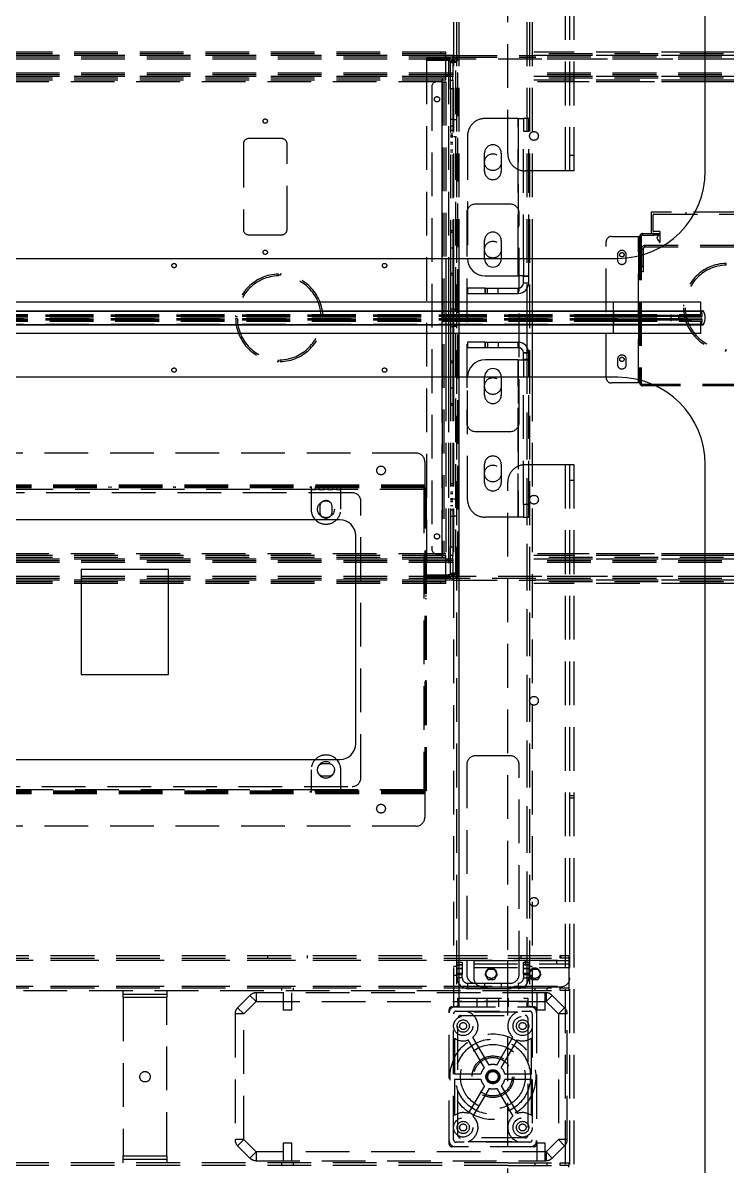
# Model space of a CAD drawing. Header units: millimetres. Extents: x -429 to 16771, y -1239 to 5751.
# Drawn here: x 3235 to 3637, y 364 to 1018 of the extents above; entities that cross this region are included whole.
import ezdxf

# ---------------------------------------------------------------- set-up
doc = ezdxf.new("R2010")
doc.units = ezdxf.units.MM
doc.header["$LTSCALE"] = 100
doc.linetypes.add('HIDDEN', pattern=[0.375, 0.25, -0.125])

msp = doc.modelspace()

# ---------------------------------------------------------------- linework, layer by layer
at = {"color": 7, "linetype": 'HIDDEN', "lineweight": -3}
for p, q in [((3545, 933.4), (3545, 1633.4)), ((3545, 933.4), (3545, 1633.4)), ((3547.5, 933.4), (3547.5, 1633.4)), ((3550, 933.4), (3550, 1633.4)), ((3512, 943.4), (3512, 1623.4)), ((3481, 1243.4), (3481, 883.4)), ((3481, 1243.4), (3481, 883.4)), ((3482.6, 1243.4), (3482.6, 455.4)), ((3482.6, 1243.4), (3482.6, 455.4)), ((3484, 1243.4), (3484, 455.4)), ((3484, 1243.4), (3484, 455.4)), ((3484, 1243.4), (3484, 455.4)), ((3484, 1243.4), (3484, 883.4)), ((3523, 1243.4), (3523, 455.4)), ((3523, 1243.4), (3523, 455.4)), ((3523, 1243.4), (3523, 455.4)), ((3523, 1243.4), (3523, 866.09)), ((3524.4, 1243.4), (3524.4, 455.4)), ((3526, 1243.4), (3526, 883.4)), ((3476.5, 1001.4), (1973.5, 1001.4)), ((3476.5, 1000.4), (1973.5, 1000.4)), ((3473.5, 1001.4), (3473.5, 1000.4)), ((3476.5, 999.4), (3476.5, 1001.4)), ((3625, 1001.4), (3527, 1001.4)), ((3748, 1000.4), (3527, 1000.4)), ((3480.5, 999.4), (1969.5, 999.4)), ((3480.5, 998.4), (1969.5, 998.4)), ((3480.5, 997.4), (1969.5, 997.4)), ((3480.5, 997.4), (1969.5, 997.4)), ((3480.5, 997.4), (1969.5, 997.4)), ((3480.5, 997.4), (1969.5, 997.4)), ((3476.5, 999.4), (1973.5, 999.4)), ((3476.5, 999.4), (1973.5, 999.4)), ((3465.5, 996.7), (3465.5, 997.9)), ((3465.5, 997.9), (3470.5, 997.9)), ((3470.5, 996.7), (3465.5, 996.7)), ((3478.1, 996.53), (3465.5, 996.53)), ((3465.5, 996.53), (3465.5, 702.28)), ((3470.5, 997.9), (3470.5, 996.7)), ((3470.5, 997.9), (3478.1, 997.9)), ((3470.5, 996.7), (3478.1, 996.7)), ((3476.5, 987.4), (3476.5, 999.4)), ((3478.1, 996.7), (3478.1, 997.9)), ((3478.1, 997.9), (3478.1, 996.7)), ((3478.1, 996.53), (3478.1, 702.28)), ((3478.1, 996.53), (3478.1, 883.4)), ((3480.5, 995.5), (3479.3, 995.5)), ((3479.3, 985.4), (3479.3, 995.5)), ((3479.3, 995.5), (3480.5, 995.5)), ((3480.5, 999.4), (3480.5, 997.4)), ((3480.5, 997.4), (3480.5, 989.4)), ((3481, 999.4), (3528, 999.4)), ((3481, 998.4), (3528, 998.4)), ((3794, 997.4), (3481, 997.4)), ((3794, 997.4), (3481, 997.4)), ((3482.2, 995.5), (3481, 995.5)), ((3482.2, 995.5), (3481, 995.5)), ((3482.2, 703.3), (3482.2, 995.5)), ((3483.4, 702.28), (3483.4, 996.53)), ((3483.4, 702.28), (3483.4, 996.53)), ((3748, 999.4), (3527, 999.4)), ((3625, 999.4), (3527, 999.4)), ((3747, 999.4), (3528, 999.4)), ((3747, 998.4), (3528, 998.4)), ((3747, 997.4), (3528, 997.4)), ((3747, 997.4), (3528, 997.4)), ((3480.5, 989.4), (1969.5, 989.4)), ((3480.5, 989.4), (1969.5, 989.4)), ((3480.5, 988.4), (1969.5, 988.4)), ((3480.5, 987.4), (1969.5, 987.4)), ((3476.5, 987.4), (1973.5, 987.4)), ((3476.5, 987.4), (1973.5, 987.4)), ((3476.5, 985.4), (3476.5, 987.4)), ((3477.5, 988.4), (3477.5, 987.4)), ((3480.5, 989.4), (3480.5, 987.4)), ((3480.5, 985.4), (3480.5, 987.4)), ((3748, 987.4), (3527, 987.4)), ((3625, 987.4), (3527, 987.4)), ((3747, 989.4), (3528, 989.4)), ((3747, 989.4), (3528, 989.4)), ((3747, 988.4), (3528, 988.4)), ((3747, 987.4), (3528, 987.4)), ((3476.5, 986.4), (1973.5, 986.4)), ((3476.5, 985.4), (1973.5, 985.4)), ((3474.5, 984.4), (1975.5, 984.4)), ((3474.5, 984.4), (1975.5, 984.4)), ((3468.5, 981.4), (3468.5, 717.4)), ((3474.5, 984.4), (3471.5, 984.4)), ((3474.5, 986.4), (3474.5, 985.4)), ((3474.5, 984.4), (3474.5, 985.4)), ((3474.5, 984.4), (3476.5, 984.4)), ((3474.5, 714.4), (3474.5, 984.4)), ((3474.5, 984.4), (3474.5, 714.4)), ((3474.5, 984.4), (3474.5, 714.4)), ((3474.5, 883.4), (3474.5, 984.4)), ((3475.5, 984.4), (3475.5, 714.4)), ((3476.5, 984.4), (3476.5, 883.4)), ((3479.3, 985.4), (3480.5, 985.4)), ((3479.3, 980.4), (3479.3, 985.4)), ((3480.5, 985.4), (3480.5, 980.4)), ((3748, 986.4), (3527, 986.4)), ((3625, 985.4), (3527, 985.4)), ((3746, 984.4), (3529, 984.4)), ((3625, 984.4), (3529, 984.4)), ((3480.5, 980.4), (3479.3, 980.4)), ((3479.3, 980.4), (3479.3, 883.4)), ((3480.5, 980.4), (3480.5, 883.4)), ((3480.5, 962.9), (3479.3, 962.9)), ((3482.6, 962.7), (3481, 962.7)), ((3518, 963.4), (3499, 963.4)), ((3518, 963.4), (3521, 963.4)), ((3518, 963.4), (3518, 873.4)), ((3518, 883.4), (3518, 963.4)), ((3524, 963.4), (3521, 963.4)), ((3521, 963.4), (3521, 956.11)), ((3524, 956.11), (3524, 963.4)), ((3479.3, 959.15), (3480.5, 959.15)), ((3479.3, 959.15), (3480.5, 959.15)), ((3479.3, 956.65), (3480.5, 956.65)), ((3479.3, 956.65), (3480.5, 956.65)), ((3521, 956.11), (3524, 956.11)), ((3521, 883.4), (3521, 956.11)), ((3524, 883.4), (3524, 956.11)), ((3360.75, 948.9), (3360.75, 899.9)), ((3382.75, 951.9), (3363.75, 951.9)), ((3385.75, 899.9), (3385.75, 948.9)), ((3480.5, 954.4), (3479.3, 954.4)), ((3480.5, 953.4), (3479.3, 953.4)), ((3479.3, 952.9), (3480.5, 952.9)), ((3479.3, 949.9), (3480.5, 949.9)), ((3479.3, 948.9), (3480.5, 948.9)), ((3481, 953.1), (3482.6, 953.1)), ((3489, 953.4), (3489, 883.4)), ((3479.3, 945.4), (3480.5, 945.4)), ((3479.3, 944.41), (3480.5, 944.41)), ((3498.75, 933.15), (3498.75, 943.65)), ((3508.25, 943.65), (3508.25, 933.15)), ((3550, 942.25), (3547.5, 942.25)), ((3545, 933.4), (3522, 933.4)), ((3550, 933.4), (3545, 933.4)), ((3488.5, 909.4), (3488.5, 789.4)), ((3513.5, 914.4), (3493.5, 914.4)), ((3518.5, 789.4), (3518.5, 909.4)), ((3594, 909.55), (3594, 898.55)), ((3680.7, 909.85), (3594.3, 909.85)), ((3614, 908.65), (3614, 909.85)), ((3595.2, 899.05), (3595.2, 908.35)), ((3595.5, 908.65), (3679.5, 908.65)), ((3363.75, 896.9), (3382.75, 896.9)), ((3479.3, 899.4), (3480.5, 899.4)), ((3479.3, 898.4), (3480.5, 898.4)), ((3571.3, 895.95), (3586.7, 895.95)), ((3586.7, 895.95), (3586.7, 812.15)), ((3586.7, 895.95), (3588.3, 895.95)), ((3586.7, 812.15), (3586.7, 895.95)), ((3587.5, 895.95), (3587.5, 812.15)), ((3588.3, 895.95), (3588.3, 812.15)), ((3589.1, 897.55), (3589.1, 896.75)), ((3589.1, 897.55), (3595.5, 897.55)), ((3589.1, 896.75), (3595.5, 896.75)), ((3595, 897.55), (3597.6, 897.55)), ((3598.8, 898.75), (3595.5, 898.75)), ((3595.5, 896.75), (3595.5, 897.55)), ((3595.5, 897.55), (3595.5, 896.75)), ((3598.5, 896.75), (3595.5, 896.75)), ((3597.6, 897.55), (3598.5, 897.55)), ((3597.9, 897.25), (3597.9, 895.91)), ((3598.5, 897.55), (3598.5, 896.75)), ((3599.1, 892.75), (3599.1, 898.45)), ((3479.3, 889.4), (3480.5, 889.4)), ((3479.3, 889.4), (3480.5, 889.4)), ((3479.3, 889.4), (3480.5, 889.4)), ((3479.3, 889.4), (3480.5, 889.4)), ((3498.75, 883.4), (3498.75, 893.65)), ((3508.25, 893.65), (3508.25, 883.4)), ((3568.3, 815.15), (3568.3, 892.95)), ((3590.5, 890.75), (3590.5, 889.75)), ((3684.5, 890.75), (3590.5, 890.75)), ((3590.5, 889.75), (3590.5, 890.75)), ((3590.5, 890.75), (3590.5, 889.75)), ((3590.5, 889.75), (3590.5, 890.75)), ((3684.5, 889.75), (3590.5, 889.75)), ((3597.49, 894.72), (3597.9, 894.08)), ((3597.9, 894.08), (3598.73, 892.65)), ((3574.8, 885.45), (3574.8, 882.45)), ((3579.8, 882.45), (3579.8, 885.45)), ((3589.5, 888.75), (3588.5, 888.75)), ((3588.5, 888.75), (3588.5, 878.75)), ((3588.5, 888.75), (3589.5, 888.75)), ((3589.5, 888.75), (3588.5, 888.75)), ((3588.5, 888.75), (3589.5, 888.75)), ((3589.5, 888.75), (3589.5, 878.75)), ((3588.5, 878.75), (3589.5, 878.75)), ((3588.5, 875.75), (3588.5, 878.75)), ((3589.5, 878.75), (3588.5, 878.75)), ((3588.5, 878.75), (3589.5, 878.75)), ((3589.5, 878.75), (3588.5, 878.75)), ((3589.5, 878.75), (3589.5, 875.75)), ((3637, 879.55), (3637, 880.55)), ((3380.8, 873.4), (3380.8, 874.4)), ((3381.8, 873.4), (3381.8, 874.4)), ((3479.3, 874.9), (3480.5, 874.9)), ((3479.3, 873.9), (3480.5, 873.9)), ((3521, 873.4), (3524, 873.4)), ((3589.5, 875.75), (3588.5, 875.75)), ((3499, 866.4), (3499, 863.4)), ((3500.5, 863.4), (3500.5, 866.4)), ((3506.5, 863.4), (3506.5, 866.4)), ((3518, 863.4), (3518, 866.4)), ((3521, 869.4), (3524, 869.4)), ((3474.5, 840.4), (3474.5, 858.4)), ((3476.5, 858.4), (3476.5, 840.4)), ((3478.1, 858.4), (3478.1, 840.4)), ((3479.3, 858.4), (3479.3, 840.4)), ((3480.5, 858.4), (3480.5, 840.4)), ((3481, 858.4), (3481, 840.4)), ((3484, 858.4), (3484, 840.4)), ((3523, 858.4), (3523, 840.4)), ((3526, 858.4), (3526, 840.4)), ((3572.5, 851.4), (3572.5, 858.4)), ((3572.5, 853.19), (1877.5, 853.19)), ((3572.5, 853.17), (1877.5, 853.17)), ((3572.5, 850.65), (1877.5, 850.65)), ((3572.5, 850.65), (1877.5, 850.65)), ((3572.5, 850.65), (1877.5, 850.65)), ((3572.5, 850.32), (1877.5, 850.32)), ((3572.5, 850.15), (1877.5, 850.15)), ((3572.5, 850.15), (1877.5, 850.15)), ((2725, 853.19), (3572.5, 853.19)), ((2725, 851.4), (3572.5, 851.4)), ((2725, 850.85), (3572.5, 850.85)), ((3572.5, 850.85), (2725, 850.85)), ((3572.5, 850.85), (2725, 850.85)), ((3572.5, 850.85), (2725, 850.85)), ((2725, 850.84), (3572.5, 850.84)), ((2725, 850.84), (3572.5, 850.84)), ((2725, 850.65), (3572.5, 850.65)), ((2725, 850.65), (3572.5, 850.65)), ((2725, 850.65), (3572.5, 850.65)), ((2725, 850.37), (3572.5, 850.37)), ((2725, 850.32), (3572.5, 850.32)), ((2725, 850.15), (3572.5, 850.15)), ((2725, 850.15), (3572.5, 850.15)), ((2725, 850), (3572.5, 850)), ((2725, 849.97), (3572.5, 849.97)), ((2725, 849.97), (3572.5, 849.97)), ((2725, 849.95), (3572.5, 849.95)), ((2725, 849.95), (3572.5, 849.95)), ((3480.5, 854.4), (3479.3, 854.4)), ((3479.3, 850.65), (3480.5, 850.65)), ((3479.3, 850.65), (3480.5, 850.65)), ((3482.6, 854.2), (3481, 854.2)), ((3572.5, 853.19), (3572.5, 853.4)), ((3572.5, 853.4), (3572.5, 853.17)), ((3572.5, 853.19), (3572.5, 853.4)), ((3572.5, 851.4), (3572.5, 853.4)), ((3572.5, 853.19), (3623, 853.19)), ((3572.5, 850.32), (3572.5, 853.19)), ((3623, 853.19), (3572.5, 853.19)), ((3572.5, 850.85), (3572.5, 853.19)), ((3623.92, 853.17), (3572.5, 853.17)), ((3572.5, 853.17), (3572.5, 845.64)), ((3572.5, 851.4), (3622.5, 851.4)), ((3572.5, 850.85), (3572.5, 851.4)), ((3572.5, 850.85), (3572.5, 851.4)), ((3572.5, 850.84), (3572.5, 850.85)), ((3572.5, 850.85), (3572.5, 850.85)), ((3572.5, 850.85), (3611.93, 850.85)), ((3572.5, 850.85), (3572.5, 850.65)), ((3572.5, 850.85), (3572.5, 850.85)), ((3572.5, 850.84), (3616.9, 850.84)), ((3572.5, 849.97), (3572.5, 850.84)), ((3572.5, 850.84), (3614.4, 850.84)), ((3572.5, 849.97), (3572.5, 850.84)), ((3572.5, 849.97), (3572.5, 850.84)), ((3572.5, 850.84), (3572.5, 850.65)), ((3572.5, 849.97), (3572.5, 850.84)), ((3572.5, 850.84), (3572.5, 850.65)), ((3572.5, 850.37), (3572.5, 850.84)), ((3572.5, 849.97), (3572.5, 850.84)), ((3572.5, 850.84), (3572.5, 850.65)), ((3572.5, 850.32), (3572.5, 850.84)), ((3572.5, 849.97), (3572.5, 850.84)), ((3572.5, 850.84), (3572.5, 850.65)), ((3572.5, 850.84), (3572.5, 850.65)), ((3572.5, 850.37), (3572.5, 850.84)), ((3572.5, 850.65), (3572.5, 850)), ((3572.5, 850.65), (3617.18, 850.65)), ((3572.5, 850.65), (3614.68, 850.65)), ((3572.5, 850.65), (3572.5, 850.15)), ((3572.5, 850.65), (3612.18, 850.65)), ((3572.5, 850.65), (3572.5, 850.15)), ((3617.18, 850.65), (3572.5, 850.65)), ((3572.5, 850.65), (3572.5, 850)), ((3614.68, 850.65), (3572.5, 850.65)), ((3612.18, 850.65), (3572.5, 850.65)), ((3572.5, 850.65), (3572.5, 850.15)), ((3572.5, 850.65), (3572.5, 850.15)), ((3572.5, 850.37), (3610.41, 850.37)), ((3572.5, 848.85), (3572.5, 850.37)), ((3572.5, 848.85), (3572.5, 850.37)), ((3572.5, 850), (3572.5, 850.32)), ((3572.5, 850.32), (3623.15, 850.32)), ((3623.15, 850.32), (3572.5, 850.32)), ((3572.5, 850), (3572.5, 850.32)), ((3572.5, 850.15), (3614.68, 850.15)), ((3572.5, 850.15), (3612.18, 850.15)), ((3614.68, 850.15), (3572.5, 850.15)), ((3612.18, 850.15), (3572.5, 850.15)), ((3572.5, 850.15), (3572.5, 849.97)), ((3572.5, 850.15), (3572.5, 849.97)), ((3572.5, 850.15), (3572.5, 849.97)), ((3572.5, 850.15), (3572.5, 849.97)), ((3572.5, 850), (3622.85, 850)), ((3572.5, 849.97), (3614.95, 849.97)), ((3572.5, 849.95), (3572.5, 849.97)), ((3572.5, 849.97), (3612.45, 849.97)), ((3572.5, 849.97), (3572.5, 849.97)), ((3572.5, 849.95), (3614.88, 849.95)), ((3572.5, 849.95), (3612.38, 849.95)), ((3572.5, 848.85), (3572.5, 849.95)), ((3572.5, 848.85), (3572.5, 849.95)), ((3605.5, 847.4), (3605.5, 851.4)), ((3610.41, 850.37), (3611.93, 850.85)), ((3612.18, 850.65), (3612.18, 850.15)), ((3612.45, 849.97), (3614.4, 850.84)), ((3614.68, 850.65), (3614.68, 850.15)), ((3614.95, 849.97), (3616.9, 850.84)), ((3617.18, 850.65), (3617.18, 850)), ((3622.5, 851.4), (3622.5, 853.4)), ((3623.15, 850.32), (3623, 853.19)), ((3572.5, 848.65), (1877.5, 848.65)), ((3572.5, 848.65), (1877.5, 848.65)), ((3572.5, 848.49), (1877.5, 848.49)), ((3572.5, 848.15), (1877.5, 848.15)), ((3572.5, 848.15), (1877.5, 848.15)), ((3572.5, 848.15), (1877.5, 848.15)), ((3572.5, 845.64), (1877.5, 845.64)), ((3572.5, 845.61), (1877.5, 845.61)), ((3572.5, 848.85), (2725, 848.85)), ((3572.5, 848.85), (2725, 848.85)), ((2725, 848.83), (3572.5, 848.83)), ((2725, 848.83), (3572.5, 848.83)), ((2725, 848.8), (3572.5, 848.8)), ((2725, 848.65), (3572.5, 848.65)), ((2725, 848.65), (3572.5, 848.65)), ((2725, 848.49), (3572.5, 848.49)), ((2725, 848.44), (3572.5, 848.44)), ((2725, 848.15), (3572.5, 848.15)), ((2725, 848.15), (3572.5, 848.15)), ((2725, 848.15), (3572.5, 848.15)), ((2725, 847.97), (3572.5, 847.97)), ((2725, 847.97), (3572.5, 847.97)), ((2725, 847.96), (3572.5, 847.96)), ((2725, 847.95), (3572.5, 847.95)), ((2725, 847.95), (3572.5, 847.95)), ((2725, 847.95), (3572.5, 847.95)), ((2725, 847.4), (3572.5, 847.4)), ((2725, 845.61), (3572.5, 845.61)), ((3357.3, 849.9), (3356.3, 849.9)), ((3357.3, 848.9), (3356.3, 848.9)), ((3406.29, 849.9), (3405.29, 849.9)), ((3406.29, 848.9), (3405.29, 848.9)), ((3479.3, 848.15), (3480.5, 848.15)), ((3479.3, 848.15), (3480.5, 848.15)), ((3479.3, 844.4), (3480.5, 844.4)), ((3481, 844.6), (3482.6, 844.6)), ((3572.5, 848.83), (3572.5, 848.85)), ((3612.38, 848.85), (3572.5, 848.85)), ((3572.5, 847.97), (3572.5, 848.83)), ((3572.5, 848.83), (3614.97, 848.83)), ((3572.5, 848.83), (3612.47, 848.83)), ((3572.5, 847.97), (3572.5, 848.83)), ((3572.5, 847.97), (3572.5, 848.83)), ((3572.5, 847.97), (3572.5, 848.83)), ((3572.5, 848.83), (3572.5, 848.65)), ((3572.5, 847.97), (3572.5, 848.83)), ((3572.5, 848.83), (3572.5, 848.65)), ((3572.5, 848.44), (3572.5, 848.83)), ((3572.5, 848.83), (3572.5, 848.65)), ((3572.5, 847.97), (3572.5, 848.83)), ((3572.5, 848.83), (3572.5, 848.65)), ((3572.5, 848.44), (3572.5, 848.83)), ((3572.5, 848.49), (3572.5, 848.8)), ((3572.5, 848.8), (3622.85, 848.8)), ((3572.5, 848.8), (3572.5, 848.15)), ((3572.5, 848.8), (3572.5, 848.15)), ((3572.5, 848.49), (3572.5, 848.8)), ((3572.5, 848.65), (3614.68, 848.65)), ((3572.5, 848.65), (3572.5, 848.15)), ((3572.5, 848.65), (3612.18, 848.65)), ((3572.5, 848.65), (3572.5, 848.15)), ((3612.18, 848.65), (3572.5, 848.65)), ((3572.5, 848.65), (3572.5, 848.15)), ((3614.68, 848.65), (3572.5, 848.65)), ((3572.5, 848.65), (3572.5, 848.15)), ((3572.5, 848.49), (3623.15, 848.49)), ((3572.5, 845.61), (3572.5, 848.49)), ((3623.15, 848.49), (3572.5, 848.49)), ((3572.5, 847.97), (3572.5, 848.49)), ((3572.5, 848.44), (3610.41, 848.44)), ((3572.5, 847.97), (3572.5, 848.44)), ((3572.5, 847.97), (3572.5, 848.44)), ((3572.5, 848.15), (3617.18, 848.15)), ((3572.5, 848.15), (3614.68, 848.15)), ((3572.5, 848.15), (3612.18, 848.15)), ((3612.18, 848.15), (3572.5, 848.15)), ((3617.18, 848.15), (3572.5, 848.15)), ((3614.68, 848.15), (3572.5, 848.15)), ((3572.5, 848.15), (3572.5, 847.95)), ((3572.5, 848.15), (3572.5, 847.97)), ((3572.5, 848.15), (3572.5, 847.97)), ((3572.5, 848.15), (3572.5, 847.97)), ((3572.5, 848.15), (3572.5, 847.97)), ((3572.5, 848.15), (3572.5, 847.97)), ((3572.5, 847.95), (3572.5, 847.97)), ((3572.5, 847.97), (3616.89, 847.97)), ((3572.5, 847.97), (3614.39, 847.97)), ((3572.5, 847.96), (3611.91, 847.96)), ((3572.5, 847.95), (3572.5, 847.95)), ((3572.5, 847.4), (3572.5, 847.95)), ((3572.5, 847.4), (3572.5, 847.95)), ((3572.5, 847.95), (3572.5, 847.95)), ((3572.5, 845.61), (3572.5, 847.95)), ((3572.5, 847.4), (3622.5, 847.4)), ((3572.5, 840.4), (3572.5, 847.4)), ((3572.5, 845.4), (3572.5, 847.4)), ((3623.92, 845.64), (3572.5, 845.64)), ((3572.5, 845.64), (3572.5, 845.4)), ((3572.5, 845.4), (3572.5, 845.61)), ((3572.5, 845.61), (3623, 845.61)), ((3623, 845.61), (3572.5, 845.61)), ((3572.5, 845.4), (3572.5, 845.61)), ((3611.91, 847.96), (3610.41, 848.44)), ((3612.18, 848.65), (3612.18, 848.15)), ((3614.39, 847.97), (3612.47, 848.83)), ((3614.68, 848.65), (3614.68, 848.15)), ((3616.89, 847.97), (3614.97, 848.83)), ((3617.18, 848.8), (3617.18, 848.15)), ((3622.5, 845.4), (3622.5, 847.4)), ((3623, 845.61), (3623.15, 848.49)), ((3499, 835.4), (3499, 832.4)), ((3500.5, 835.4), (3500.5, 832.4)), ((3506.5, 835.4), (3506.5, 832.4)), ((3518, 832.4), (3518, 835.4)), ((3523, 832.72), (3523, 455.4)), ((3637, 830.56), (3637, 831.56)), ((3380.8, 824.41), (3380.8, 825.41)), ((3381.8, 824.41), (3381.8, 825.41)), ((3479.3, 824.9), (3480.5, 824.9)), ((3479.3, 823.9), (3480.5, 823.9)), ((3518, 825.4), (3518, 735.4)), ((3524, 829.4), (3521, 829.4)), ((3521, 825.4), (3524, 825.4)), ((3574.8, 825.65), (3574.8, 822.65)), ((3579.8, 822.65), (3579.8, 825.65)), ((3474.5, 714.4), (3474.5, 815.4)), ((3476.5, 815.4), (3476.5, 714.4)), ((3478.1, 815.4), (3478.1, 702.28)), ((3479.3, 815.4), (3479.3, 718.4)), ((3480.5, 815.4), (3480.5, 718.4)), ((3481, 815.4), (3481, 455.4)), ((3481, 815.4), (3481, 455.4)), ((3484, 815.4), (3484, 455.4)), ((3489, 745.4), (3489, 815.4)), ((3498.75, 805.15), (3498.75, 815.4)), ((3508.25, 815.4), (3508.25, 805.15)), ((3518, 735.4), (3518, 815.4)), ((3521, 742.7), (3521, 815.4)), ((3524, 742.7), (3524, 815.4)), ((3526, 815.4), (3526, 455.4)), ((3586.7, 812.15), (3571.3, 812.15)), ((3588.3, 812.15), (3586.7, 812.15)), ((3589.1, 811.35), (3589.1, 810.55)), ((3685.9, 811.35), (3589.1, 811.35)), ((3479.3, 809.4), (3480.5, 809.4)), ((3479.3, 809.4), (3480.5, 809.4)), ((3479.3, 809.4), (3480.5, 809.4)), ((3479.3, 809.4), (3480.5, 809.4)), ((3685.9, 810.55), (3589.1, 810.55)), ((3479.3, 800.4), (3480.5, 800.4)), ((3479.3, 799.4), (3480.5, 799.4)), ((3493.5, 784.4), (3513.5, 784.4)), ((3459.5, 772.1), (2946.5, 772.1)), ((3464.5, 767.1), (3464.5, 753.7)), ((3498.75, 755.15), (3498.75, 765.65)), ((3508.25, 765.65), (3508.25, 755.15)), ((3545, 765.4), (3522, 765.4)), ((3545, 65.4), (3545, 765.4)), ((3550, 765.4), (3545, 765.4)), ((3545, 65.4), (3545, 765.4)), ((3547.5, 65.4), (3547.5, 765.4)), ((3550, 65.4), (3550, 765.4)), ((3464.5, 753.7), (2941.5, 753.7)), ((3464.5, 753.7), (2941.5, 753.7)), ((3464.5, 752.9), (2941.5, 752.9)), ((3464.5, 752.1), (2941.5, 752.1)), ((3284.03, 752.1), (3284.03, 752.9)), ((3285.03, 752.1), (3285.03, 752.9)), ((3302, 752.1), (3302, 752.9)), ((3304, 752.1), (3304, 752.9)), ((3320.97, 752.1), (3320.97, 752.9)), ((3321.97, 752.1), (3321.97, 752.9)), ((3399, 752.9), (3399, 752.1)), ((3399.5, 752.9), (3399.5, 751.3)), ((3402, 751.3), (3402, 752.9)), ((3404, 752.9), (3404, 751.3)), ((3407, 751.3), (3407, 752.9)), ((3409, 752.9), (3409, 751.3)), ((3412, 751.3), (3412, 752.9)), ((3414, 752.9), (3414, 751.3)), ((3416.5, 751.3), (3416.5, 752.9)), ((3417, 752.9), (3417, 752.1)), ((3463.9, 752.9), (3463.9, 752.1)), ((3463.9, 752.1), (3463.9, 751.3)), ((3464.5, 753.7), (3464.5, 752.1)), ((3465.5, 751.9), (3464.7, 751.9)), ((3464.7, 578.9), (3464.7, 751.9)), ((3465.5, 578.9), (3465.5, 751.9)), ((3480.5, 754.4), (3479.3, 754.4)), ((3480.5, 753.4), (3479.3, 753.4)), ((3512, 75.4), (3512, 755.4)), ((3547.5, 756.55), (3550, 756.55)), ((3423, 749.4), (2983, 749.4)), ((3402, 751.3), (3209, 751.3)), ((3402, 751.3), (3209, 751.3)), ((3399.5, 751.3), (3399.5, 739.9)), ((3399.5, 751.3), (3402, 751.3)), ((3402, 751.3), (3399.5, 751.3)), ((3404, 751.3), (3402, 751.3)), ((3404, 751.3), (3407, 751.3)), ((3407, 751.3), (3404, 751.3)), ((3407, 751.3), (3404, 751.3)), ((3407, 751.3), (3404, 751.3)), ((3409, 751.3), (3407, 751.3)), ((3409, 751.3), (3412, 751.3)), ((3412, 751.3), (3409, 751.3)), ((3412, 751.3), (3409, 751.3)), ((3412, 751.3), (3409, 751.3)), ((3414, 751.3), (3412, 751.3)), ((3414, 751.3), (3416.5, 751.3)), ((3416.5, 751.3), (3414, 751.3)), ((3463.9, 751.3), (3414, 751.3)), ((3463.9, 751.3), (3414, 751.3)), ((3416.5, 739.9), (3416.5, 751.3)), ((3463.9, 751.3), (3463.9, 579.5)), ((3463.9, 751.3), (3463.9, 579.5)), ((3479.3, 749.9), (3480.5, 749.9)), ((3479.3, 748.9), (3480.5, 748.9)), ((3480.5, 745.9), (3479.3, 745.9)), ((3479.3, 745.4), (3480.5, 745.4)), ((3482.6, 745.7), (3481, 745.7)), ((3404.5, 741.4), (3404.5, 738.4)), ((3411.5, 738.4), (3411.5, 741.4)), ((3428, 586.4), (3428, 744.4)), ((3479.3, 744.41), (3480.5, 744.41)), ((3479.3, 742.15), (3480.5, 742.15)), ((3479.3, 742.15), (3480.5, 742.15)), ((3479.3, 739.65), (3480.5, 739.65)), ((3479.3, 739.65), (3480.5, 739.65)), ((3524, 742.7), (3521, 742.7)), ((3521, 742.7), (3521, 735.4)), ((3524, 735.4), (3524, 742.7)), ((3479.3, 735.9), (3480.5, 735.9)), ((3481, 736.1), (3482.6, 736.1)), ((3518, 735.4), (3499, 735.4)), ((3521, 735.4), (3518, 735.4)), ((3521, 735.4), (3524, 735.4)), ((3476.5, 713.4), (1973.5, 713.4)), ((3474.5, 714.4), (1975.5, 714.4)), ((3474.5, 714.4), (1975.5, 714.4)), ((3471.5, 714.4), (3474.5, 714.4)), ((3474.5, 713.4), (3474.5, 714.4)), ((3476.5, 714.4), (3474.5, 714.4)), ((3474.5, 713.4), (3474.5, 712.4)), ((3476.5, 711.4), (3476.5, 713.4)), ((3479.3, 718.4), (3480.5, 718.4)), ((3479.3, 713.4), (3479.3, 718.4)), ((3480.5, 713.4), (3479.3, 713.4)), ((3479.3, 703.3), (3479.3, 713.4)), ((3480.5, 718.4), (3480.5, 713.4)), ((3480.5, 711.4), (3480.5, 713.4)), ((3625, 713.4), (3527, 713.4)), ((3746, 714.4), (3529, 714.4)), ((3625, 714.4), (3529, 714.4)), ((3480.5, 711.4), (1969.5, 711.4)), ((3480.5, 710.4), (1969.5, 710.4)), ((3480.5, 709.4), (1969.5, 709.4)), ((3480.5, 709.4), (1969.5, 709.4)), ((3476.5, 712.4), (1973.5, 712.4)), ((3476.5, 711.4), (1973.5, 711.4)), ((3476.5, 711.4), (1973.5, 711.4)), ((3476.5, 699.4), (3476.5, 711.4)), ((3477.5, 711.4), (3477.5, 710.4)), ((3480.5, 711.4), (3480.5, 709.4)), ((3480.5, 709.4), (3480.5, 701.4)), ((3748, 712.4), (3527, 712.4)), ((3748, 711.4), (3527, 711.4)), ((3625, 711.4), (3527, 711.4)), ((3747, 711.4), (3528, 711.4)), ((3747, 710.4), (3528, 710.4)), ((3747, 709.4), (3528, 709.4)), ((3747, 709.4), (3528, 709.4)), ((3480.5, 701.4), (1969.5, 701.4)), ((3480.5, 701.4), (1969.5, 701.4)), ((3480.5, 701.4), (1969.5, 701.4)), ((3480.5, 701.4), (1969.5, 701.4)), ((3480.5, 700.4), (1969.5, 700.4)), ((3478.1, 702.28), (3465.5, 702.28)), ((3465.5, 700.9), (3465.5, 702.1)), ((3465.5, 702.1), (3470.5, 702.1)), ((3470.5, 700.9), (3465.5, 700.9)), ((3470.5, 702.1), (3470.5, 700.9)), ((3478.1, 702.1), (3470.5, 702.1)), ((3470.5, 700.9), (3478.1, 700.9)), ((3478.1, 700.9), (3478.1, 702.1)), ((3478.1, 700.9), (3478.1, 702.1)), ((3479.3, 703.3), (3480.5, 703.3)), ((3479.3, 703.3), (3480.5, 703.3)), ((3480.5, 701.4), (3480.5, 699.4)), ((3482.2, 703.3), (3481, 703.3)), ((3482.2, 703.3), (3481, 703.3)), ((3794, 701.4), (3481, 701.4)), ((3794, 701.4), (3481, 701.4)), ((3528, 700.4), (3481, 700.4)), ((3747, 701.4), (3528, 701.4)), ((3747, 701.4), (3528, 701.4)), ((3747, 700.4), (3528, 700.4)), ((3480.5, 699.4), (1969.5, 699.4)), ((3476.5, 699.4), (1973.5, 699.4)), ((3476.5, 699.4), (1973.5, 699.4)), ((3476.5, 698.4), (1973.5, 698.4)), ((3476.5, 697.4), (1973.5, 697.4)), ((3473.5, 698.4), (3473.5, 697.4)), ((3476.5, 697.4), (3476.5, 699.4)), ((3481, 699.4), (3528, 699.4)), ((3748, 699.4), (3527, 699.4)), ((3625, 699.4), (3527, 699.4)), ((3748, 698.4), (3527, 698.4)), ((3625, 697.4), (3527, 697.4)), ((3747, 699.4), (3528, 699.4)), ((3464.7, 690.38), (3465.5, 690.38)), ((3464.7, 688.88), (3465.5, 688.88)), ((3464.7, 666.4), (3465.5, 666.4)), ((3464.7, 664.4), (3465.5, 664.4)), ((3464.7, 641.92), (3465.5, 641.92)), ((3464.7, 640.42), (3465.5, 640.42)), ((3513.5, 598.9), (3493.5, 598.9)), ((3399.5, 590.9), (3399.5, 579.5)), ((3409.5, 594.4), (3406.5, 594.4)), ((3416.5, 579.5), (3416.5, 590.9)), ((3488.5, 593.9), (3488.5, 473.9)), ((3518.5, 473.9), (3518.5, 593.9)), ((3406.5, 587.4), (3409.5, 587.4)), ((3464.5, 578.7), (2941.5, 578.7)), ((3464.5, 577.9), (2941.5, 577.9)), ((3464.5, 577.1), (2941.5, 577.1)), ((3464.5, 577.1), (2941.5, 577.1)), ((2983, 581.4), (3423, 581.4)), ((3402, 579.5), (3209, 579.5)), ((3402, 579.5), (3209, 579.5)), ((3399, 578.7), (3399, 577.9)), ((3402, 579.5), (3399.5, 579.5)), ((3399.5, 579.5), (3399.5, 577.9)), ((3399.5, 579.5), (3402, 579.5)), ((3404, 579.5), (3402, 579.5)), ((3402, 577.9), (3402, 579.5)), ((3407, 579.5), (3404, 579.5)), ((3404, 579.5), (3404, 577.9)), ((3404, 579.5), (3407, 579.5)), ((3407, 579.5), (3404, 579.5)), ((3407, 579.5), (3404, 579.5)), ((3409, 579.5), (3407, 579.5)), ((3407, 577.9), (3407, 579.5)), ((3412, 579.5), (3409, 579.5)), ((3409, 579.5), (3409, 577.9)), ((3409, 579.5), (3412, 579.5)), ((3412, 579.5), (3409, 579.5)), ((3412, 579.5), (3409, 579.5)), ((3414, 579.5), (3412, 579.5)), ((3412, 577.9), (3412, 579.5)), ((3416.5, 579.5), (3414, 579.5)), ((3414, 579.5), (3414, 577.9)), ((3414, 579.5), (3416.5, 579.5)), ((3463.9, 579.5), (3414, 579.5)), ((3463.9, 579.5), (3414, 579.5)), ((3416.5, 577.9), (3416.5, 579.5)), ((3417, 578.7), (3417, 577.9)), ((3463.9, 579.5), (3463.9, 578.7)), ((3463.9, 578.7), (3463.9, 577.9)), ((3464.5, 578.7), (3464.5, 577.1)), ((3464.5, 577.1), (3464.5, 563.7)), ((3465.5, 578.9), (3464.7, 578.9)), ((3550, 575.98), (3547.5, 575.98)), ((3547.5, 574.83), (3550, 574.83)), ((3459.5, 558.7), (2946.5, 558.7)), ((1938, 484.65), (3512, 484.65)), ((3374.5, 484.65), (3374.5, 483.15)), ((3397.5, 483.15), (3397.5, 484.65)), ((3512, 484.65), (3542, 484.65)), ((3519.5, 484.65), (3519.5, 483.15)), ((3542, 483.15), (3542, 484.65)), ((3542, 484.65), (3547, 484.65)), ((3542.5, 483.15), (3542.5, 484.65)), ((3547, 484.65), (3547, 483.15)), ((1903, 482.15), (3547, 482.15)), ((1903, 482.15), (3547, 482.15)), ((1938, 483.15), (3512, 483.15)), ((1938, 482.15), (3512, 482.15)), ((1938, 482.15), (3512, 482.15)), ((3482.6, 478.4), (3481, 478.4)), ((3483, 480.9), (3486, 480.9)), ((3483, 479.44), (3483, 480.9)), ((3486, 479.44), (3483, 479.44)), ((3483, 477.37), (3483, 479.44)), ((3483, 479.44), (3486, 479.44)), ((3483, 477.37), (3486, 477.37)), ((3483, 473.83), (3483, 477.37)), ((3486, 477.37), (3483, 477.37)), ((3486, 480.9), (3486, 479.44)), ((3486, 479.44), (3486, 477.37)), ((3486, 477.37), (3486, 473.83)), ((3492.5, 481.9), (3547.5, 481.9)), ((3492.5, 481.9), (3492.5, 477.9)), ((3492.5, 479.9), (3547.5, 479.9)), ((3492.5, 477.9), (3547.5, 477.9)), ((3492.5, 477.9), (3492.5, 471.9)), ((3492.5, 477.9), (3547.5, 477.9)), ((3492.5, 477.9), (3547.5, 477.9)), ((3492.5, 477.9), (3547.5, 477.9)), ((3512, 483.15), (3542, 483.15)), ((3512, 467.15), (3512, 482.15)), ((3521, 480.9), (3524, 480.9)), ((3521, 479.44), (3521, 480.9)), ((3524, 479.44), (3521, 479.44)), ((3521, 477.37), (3521, 479.44)), ((3521, 479.44), (3524, 479.44)), ((3521, 473.83), (3521, 477.37)), ((3521, 477.37), (3524, 477.37)), ((3524, 477.37), (3521, 477.37)), ((3522, 481.9), (3522, 479.9)), ((3524, 480.9), (3524, 479.44)), ((3524, 479.44), (3524, 477.37)), ((3524, 477.37), (3524, 473.83)), ((3526, 478.4), (3524.4, 478.4)), ((3540, 479.9), (3540, 481.9)), ((3547, 483.15), (3542, 483.15)), ((3547, 483.15), (3547, 482.15)), ((3547, 482.15), (3547, 467.15)), ((3481, 473.4), (3482.6, 473.4)), ((3486, 477.15), (3483, 477.15)), ((3483, 474.65), (3486, 474.65)), ((3486, 473.83), (3483, 473.83)), ((3483, 471.9), (3483, 473.83)), ((3483, 473.83), (3486, 473.83)), ((3486, 471.9), (3483, 471.9)), ((3486, 471.9), (3483, 471.9)), ((3486, 471.9), (3486, 473.83)), ((3499.03, 473.9), (3500.77, 476.9)), ((3500.77, 470.9), (3499.03, 473.9)), ((3500.77, 476.9), (3504.23, 476.9)), ((3504.23, 470.9), (3500.77, 470.9)), ((3504.23, 476.9), (3505.96, 473.9)), ((3505.96, 473.9), (3504.23, 470.9)), ((3524, 477.15), (3521, 477.15)), ((3521, 474.65), (3524, 474.65)), ((3524, 473.83), (3521, 473.83)), ((3521, 473.83), (3521, 471.9)), ((3521, 473.83), (3524, 473.83)), ((3521, 471.9), (3524, 471.9)), ((3521, 471.9), (3524, 471.9)), ((3524, 473.83), (3524, 471.9)), ((3524.03, 473.9), (3525.77, 476.9)), ((3525.77, 470.9), (3524.03, 473.9)), ((3524.4, 473.4), (3526, 473.4)), ((3525.77, 476.9), (3529.23, 476.9)), ((3529.23, 470.9), (3525.77, 470.9)), ((3529.23, 476.9), (3530.96, 473.9)), ((3530.96, 473.9), (3529.23, 470.9)), ((1903, 467.15), (3547, 467.15)), ((1903, 467.15), (3547, 467.15)), ((1938, 467.15), (3512, 467.15)), ((1938, 467.15), (3512, 467.15)), ((1938, 466.15), (3512, 466.15)), ((2935, 464.65), (3512, 464.65)), ((3292, 460.65), (3292, 464.65)), ((3317, 464.65), (3317, 460.65)), ((3382.5, 466.15), (3382.5, 464.65)), ((3389.5, 464.65), (3389.5, 466.15)), ((3489, 468.9), (3489, 465.9)), ((3489, 468.9), (3518, 468.9)), ((3489, 468.9), (3489, 465.9)), ((3489, 465.9), (3518, 465.9)), ((3497.5, 466.9), (3542.5, 466.9)), ((3498.75, 468.9), (3498.75, 465.9)), ((3508.25, 468.9), (3508.25, 465.9)), ((3512, 466.15), (3542, 466.15)), ((3512, 464.65), (3542, 464.65)), ((3518, 468.9), (3518, 465.9)), ((3518, 468.9), (3518, 465.9)), ((3527.5, 466.15), (3527.5, 464.65)), ((3534.5, 464.65), (3534.5, 466.15)), ((3542, 464.65), (3542, 466.15)), ((3542, 466.15), (3547, 466.15)), ((3547, 464.65), (3542, 464.65)), ((3547, 467.15), (3547, 466.15)), ((3547, 466.15), (3547, 464.65)), ((3292, 462.65), (3317, 462.65)), ((3317, 460.65), (3292, 460.65)), ((3292, 460.65), (3292, 370.15)), ((3317, 460.65), (3292, 460.65)), ((3317, 370.15), (3317, 460.65)), ((3364.53, 461.94), (3357.46, 454.87)), ((3361, 451.33), (3368.07, 458.4)), ((3364.53, 461.94), (3368.07, 458.4)), ((3533.93, 463.4), (3368.07, 463.4)), ((3368.07, 463.4), (3368.07, 458.4)), ((3368.07, 458.4), (3533.93, 458.4)), ((3383.6, 463.4), (3383.6, 453.4)), ((3388.4, 453.4), (3388.4, 463.4)), ((3483.5, 460.4), (3523.5, 460.4)), ((3483.5, 458.4), (3483.5, 460.4)), ((3483.5, 458.4), (3483.5, 455.4)), ((3523.5, 458.4), (3483.5, 458.4)), ((3494.5, 455.4), (3494.5, 460.4)), ((3500.1, 460.4), (3500.1, 455.4)), ((3506.9, 455.4), (3506.9, 460.4)), ((3512.5, 455.4), (3512.5, 460.4)), ((3523.5, 460.4), (3523.5, 458.4)), ((3523.5, 458.4), (3523.5, 455.4)), ((3528.6, 463.4), (3528.6, 453.4)), ((3533.4, 453.4), (3533.4, 463.4)), ((3533.93, 463.4), (3533.93, 458.4)), ((3537.46, 461.94), (3533.93, 458.4)), ((3533.93, 458.4), (3541, 451.33)), ((3544.53, 454.87), (3537.46, 461.94)), ((3356, 451.33), (3356, 379.47)), ((3361, 451.33), (3356, 451.33)), ((3357.46, 454.87), (3361, 451.33)), ((3361, 379.47), (3361, 451.33)), ((3388.4, 453.4), (3383.6, 453.4)), ((3478.5, 376.9), (3478.5, 453.9)), ((3480, 455.4), (3527, 455.4)), ((3481, 379.4), (3481, 451.4)), ((3482.5, 452.9), (3524.5, 452.9)), ((3517.63, 452.4), (3489.37, 452.4)), ((3526, 451.4), (3526, 379.4)), ((3528.5, 453.9), (3528.5, 376.9)), ((3533.4, 453.4), (3528.6, 453.4)), ((3544.53, 454.87), (3541, 451.33)), ((3546, 451.33), (3541, 451.33)), ((3541, 451.33), (3541, 379.47)), ((3546, 379.47), (3546, 451.33)), ((3483.5, 381.9), (3483.5, 448.9)), ((3485, 450.4), (3522, 450.4)), ((3523.5, 448.9), (3523.5, 381.9)), ((3481.5, 437.53), (3481.5, 416.9)), ((3498.75, 420.54), (3489.44, 436.43)), ((3501.34, 422.06), (3492.02, 437.94)), ((3505.66, 422.06), (3514.97, 437.94)), ((3508.25, 420.54), (3517.56, 436.43)), ((3525.5, 416.9), (3525.5, 437.53)), ((3503.5, 418.4), (3503.5, 418.94)), ((3496.66, 416.9), (3481.5, 416.9)), ((3496.66, 413.9), (3481.5, 413.9)), ((3481.5, 413.9), (3481.5, 393.28)), ((3525.5, 416.9), (3510.34, 416.9)), ((3525.5, 413.9), (3510.34, 413.9)), ((3525.5, 393.28), (3525.5, 413.9)), ((3498.75, 410.26), (3489.44, 394.38)), ((3501.34, 408.75), (3492.02, 392.86)), ((3505.66, 408.75), (3514.97, 392.86)), ((3508.25, 410.26), (3517.56, 394.38)), ((3361, 379.47), (3356, 379.47)), ((3361, 379.47), (3357.46, 375.94)), ((3368.07, 372.4), (3361, 379.47)), ((3522, 380.4), (3485, 380.4)), ((3541, 379.47), (3533.93, 372.4)), ((3546, 379.47), (3541, 379.47)), ((3541, 379.47), (3544.53, 375.94)), ((3357.46, 375.94), (3364.53, 368.87)), ((3388.4, 377.4), (3383.6, 377.4)), ((3383.6, 377.4), (3383.6, 367.4)), ((3388.4, 367.4), (3388.4, 377.4)), ((3527, 375.4), (3480, 375.4)), ((3524.5, 377.9), (3482.5, 377.9)), ((3489.37, 378.4), (3517.63, 378.4)), ((3533.4, 377.4), (3528.6, 377.4)), ((3528.6, 377.4), (3528.6, 367.4)), ((3533.4, 367.4), (3533.4, 377.4)), ((3537.46, 368.87), (3544.53, 375.94)), ((3512, 366.15), (2935, 366.15)), ((3292, 370.15), (3317, 370.15)), ((3292, 366.15), (3292, 370.15)), ((3292, 370.15), (3317, 370.15)), ((3317, 368.15), (3292, 368.15)), ((3317, 370.15), (3317, 366.15)), ((3368.07, 372.4), (3364.53, 368.87)), ((3368.07, 372.4), (3368.07, 367.4)), ((3533.93, 372.4), (3368.07, 372.4)), ((3368.07, 367.4), (3533.93, 367.4)), ((3382.5, 366.15), (3382.5, 364.65)), ((3389.5, 364.65), (3389.5, 366.15)), ((3512, 366.15), (3542, 366.15)), ((3527.5, 366.15), (3527.5, 364.65)), ((3533.93, 372.4), (3537.46, 368.87)), ((3533.93, 372.4), (3533.93, 367.4)), ((3534.5, 364.65), (3534.5, 366.15)), ((3542, 364.65), (3542, 366.15)), ((3542, 366.15), (3547, 366.15)), ((3547, 366.15), (3547, 364.65)), ((3512, 364.65), (1938, 364.65)), ((3512, 364.65), (3542, 364.65)), ((3547, 364.65), (3542, 364.65)), ((3547, 363.65), (3547, 364.65))]:
    msp.add_line(p, q, dxfattribs=at)
at = {"color": 7, "linetype": 'Continuous', "lineweight": -3}
for p, q in [((3625, 933.4), (3625, 1633.4)), ((3650, 1001.4), (3625, 1001.4)), ((3650, 999.4), (3625, 999.4)), ((3650, 987.4), (3625, 987.4)), ((3650, 985.4), (3625, 985.4)), ((3650, 984.4), (3625, 984.4)), ((1875, 883.4), (3575, 883.4)), ((3474.5, 858.4), (3474.5, 883.4)), ((3476.5, 883.4), (3476.5, 858.4)), ((3478.1, 883.4), (3478.1, 858.4)), ((3479.3, 883.4), (3479.3, 858.4)), ((3480.5, 883.4), (3480.5, 858.4)), ((3481, 883.4), (3481, 858.4)), ((3484, 883.4), (3484, 858.4)), ((3498.75, 883.15), (3498.75, 883.4)), ((3508.25, 883.4), (3508.25, 883.15)), ((3518, 873.4), (3518, 883.4)), ((3521, 883.2), (3521, 883.4)), ((3524, 883.2), (3521, 883.2)), ((3521, 883.2), (3521, 873.2)), ((3524, 883.2), (3524, 883.4)), ((3524, 873.2), (3524, 883.2)), ((3526, 883.4), (3526, 858.4)), ((3499, 873.4), (3518, 873.4)), ((3521, 873.4), (3518, 873.4)), ((3521, 873.2), (3524, 873.2)), ((3521, 869.4), (3521, 873.2)), ((3524, 869.4), (3524, 873.2)), ((3489, 866.4), (3489, 863.4)), ((3499, 866.4), (3489, 866.4)), ((3489, 863.4), (3499, 863.4)), ((3499, 863.4), (3499, 866.4)), ((3499, 866.4), (3518, 866.4)), ((3499, 863.4), (3518, 863.4)), ((3518, 866.4), (3518, 863.4)), ((3521, 869.4), (3524, 869.4)), ((3523, 866.09), (3523, 858.4)), ((3572.5, 858.4), (1877.5, 858.4)), ((3622.5, 858.4), (3572.5, 858.4)), ((3572.5, 853.4), (3572.5, 858.4)), ((3622.5, 853.4), (3622.5, 858.4)), ((2725, 853.4), (3572.5, 853.4)), ((2725, 853.17), (3572.5, 853.17)), ((3572.5, 853.4), (3572.5, 853.17)), ((3572.5, 853.4), (3623.5, 853.4)), ((3572.5, 853.17), (3572.5, 845.64)), ((3572.5, 853.17), (3623.92, 853.17)), ((2725, 845.64), (3572.5, 845.64)), ((2725, 845.4), (3572.5, 845.4)), ((3572.5, 845.64), (3623.92, 845.64)), ((3572.5, 845.64), (3572.5, 845.4)), ((3572.5, 845.4), (3623.5, 845.4)), ((3572.5, 840.4), (3572.5, 845.4)), ((3622.5, 840.4), (3622.5, 845.4)), ((3572.5, 840.4), (1877.5, 840.4)), ((3474.5, 815.4), (3474.5, 840.4)), ((3476.5, 840.4), (3476.5, 815.4)), ((3478.1, 840.4), (3478.1, 815.4)), ((3479.3, 840.4), (3479.3, 815.4)), ((3480.5, 840.4), (3480.5, 815.4)), ((3481, 840.4), (3481, 815.4)), ((3484, 840.4), (3484, 815.4)), ((3523, 840.4), (3523, 832.72)), ((3526, 840.4), (3526, 815.4)), ((3622.5, 840.4), (3572.5, 840.4)), ((3489, 835.4), (3489, 832.4)), ((3499, 835.4), (3489, 835.4)), ((3489, 832.4), (3499, 832.4)), ((3499, 832.4), (3499, 835.4)), ((3499, 835.4), (3518, 835.4)), ((3499, 832.4), (3518, 832.4)), ((3518, 832.4), (3518, 835.4)), ((3518, 825.4), (3499, 825.4)), ((3518, 825.4), (3521, 825.4)), ((3518, 815.4), (3518, 825.4)), ((3521, 829.4), (3524, 829.4)), ((3521, 825.6), (3521, 829.4)), ((3524, 825.6), (3521, 825.6)), ((3521, 825.6), (3521, 815.61)), ((3524, 825.6), (3524, 829.4)), ((3524, 815.61), (3524, 825.6)), ((3575, 815.4), (1875, 815.4)), ((3498.75, 815.4), (3498.75, 815.65)), ((3508.25, 815.65), (3508.25, 815.4)), ((3521, 815.61), (3524, 815.61)), ((3521, 815.4), (3521, 815.61)), ((3524, 815.4), (3524, 815.61)), ((3625, 65.4), (3625, 765.4)), ((3416, 733.9), (2990, 733.9)), ((3425, 605.9), (3425, 724.9)), ((3650, 714.4), (3625, 714.4)), ((3650, 713.4), (3625, 713.4)), ((3650, 711.4), (3625, 711.4)), ((3317.96, 705.4), (3267.96, 705.4)), ((3267.96, 705.4), (3267.96, 645.4)), ((3317.96, 645.4), (3317.96, 705.4)), ((3650, 699.4), (3625, 699.4)), ((3650, 697.4), (3625, 697.4)), ((3267.96, 645.4), (3317.96, 645.4)), ((2990, 596.9), (3416, 596.9))]:
    msp.add_line(p, q, dxfattribs=at)
at = {"color": 7, "linetype": 'HIDDEN', "lineweight": -3, "flags": 128}
msp.add_lwpolyline([(3503.5, 418.94), (3504.85, 418.67), (3506, 417.91), (3506.77, 416.76), (3507.04, 415.4), (3506.77, 414.05), (3506, 412.9), (3504.85, 412.13), (3503.5, 411.86), (3502.14, 412.13), (3500.99, 412.9), (3500.23, 414.05), (3499.96, 415.4), (3500.23, 416.76), (3500.99, 417.91), (3502.14, 418.67), (3503.5, 418.94), (3503.5, 418.94)], dxfattribs=at)
msp.add_lwpolyline([(3503.5, 418.94), (3504.85, 418.67), (3506, 417.91), (3506.77, 416.76), (3507.04, 415.4), (3506.77, 414.05), (3506, 412.9), (3504.85, 412.13), (3503.5, 411.86), (3502.14, 412.13), (3500.99, 412.9), (3500.23, 414.05), (3499.96, 415.4), (3500.23, 416.76), (3500.99, 417.91), (3502.14, 418.67), (3503.5, 418.94), (3503.5, 418.94)], dxfattribs=at)
at = {"color": 7, "linetype": 'HIDDEN', "lineweight": -3}
for centre, radius in [((3471.5, 974.4), 1.5), ((3373.25, 961.9), 1.25), ((3527, 953.4), 2.5), ((3503.5, 938.4), 4.8), ((3503.5, 888.4), 4.8), ((3373.25, 886.9), 1.25), ((3577.3, 885.45), 1.25), ((3321.1, 879.3), 1.25), ((3441.5, 879.3), 1.25), ((3577.3, 825.65), 1.25), ((3321.1, 819.5), 1.25), ((3441.5, 819.5), 1.25), ((3503.5, 810.4), 4.8), ((3503.5, 760.4), 4.8), ((3439.5, 762.1), 2.5), ((3527, 745.4), 2.5), ((3408, 739.9), 4.8), ((3471.5, 724.4), 1.5), ((3527, 630.4), 2.5), ((3408, 590.9), 4.8), ((3439.5, 568.7), 2.5), ((3527, 515.4), 2.5), ((3502.5, 474.65), 3), ((3527.5, 474.65), 3), ((3486.5, 444.4), 5.5), ((3486.5, 444.4), 3.5), ((3486.5, 444.4), 2), ((3520.5, 444.4), 5.5), ((3520.5, 444.4), 3.5), ((3520.5, 444.4), 2), ((3503.5, 415.4), 24.5), ((3503.5, 415.4), 21.5), ((3503.5, 415.4), 18.5), ((3503.5, 415.4), 11.9), ((3503.5, 415.4), 11), ((3503.5, 415.4), 4), ((3304.5, 415.4), 3), ((3503.5, 415.4), 3), ((3486.5, 386.4), 5.5), ((3486.5, 386.4), 3.5), ((3486.5, 386.4), 2), ((3520.5, 386.4), 5.5), ((3520.5, 386.4), 3.5), ((3520.5, 386.4), 2)]:
    msp.add_circle(centre, radius, dxfattribs=at)
for centre, radius, start, end in [((3478.1, 995.5), 2.4, 0, 90), ((3478.1, 995.5), 1.2, 0, 90), ((3483.4, 995.5), 2.4, 90, 180), ((3483.4, 995.5), 1.2, 90, 180), ((3471.5, 981.4), 3, 90, 180), ((3499, 953.4), 10, 90, 180), ((3363.75, 948.9), 3, 90, 180), ((3382.75, 948.9), 3, 0, 90), ((3503.5, 943.65), 4.75, 0, 180), ((3522, 943.4), 10, 180, 270), ((3503.5, 933.15), 4.75, 180, 0), ((3493.5, 909.4), 5, 90, 180), ((3513.5, 909.4), 5, 0, 90), ((3594.3, 909.55), 0.3, 90, 180), ((3595.5, 908.35), 0.3, 90, 180), ((3363.75, 899.9), 3, 180, 270), ((3382.75, 899.9), 3, 270, 0), ((3503.5, 893.65), 4.75, 0, 180), ((3571.3, 892.95), 3, 90, 180), ((3589.1, 895.95), 1.6, 90, 180), ((3589.1, 895.95), 0.8, 90, 180), ((3595, 898.55), 1, 180, 270), ((3595.5, 899.05), 0.3, 180, 270), ((3598.16, 895.15), 0.8, 108.96557, 212.87479), ((3597.6, 897.25), 0.3, 0, 90), ((3598.8, 898.45), 0.3, 0, 90), ((3590.5, 888.75), 2, 90, 180), ((3590.5, 888.75), 1, 90, 180), ((3598.9, 892.75), 0.2, 210, 0), ((3577.3, 885.45), 2.5, 0, 180), ((3577.3, 882.45), 2.5, 180, 0), ((3637.5, 855.55), 25, 91.14599, 178.85401), ((3637.5, 855.55), 24, 91.19375, 178.80625), ((3381.3, 849.4), 25, 91.14599, 178.85401), ((3381.3, 849.4), 24, 91.19375, 178.80625), ((3381.3, 849.4), 25, 1.14599, 88.85401), ((3381.3, 849.4), 24, 1.19375, 88.80625), ((3610.68, 849.4), 1, 105.38761, 254.61239), ((3611.98, 850.65), 0.2, 360, 105.38761), ((3612.38, 850.15), 0.2, 180, 291.69528), ((3637.5, 855.55), 25, 181.14599, 268.85401), ((3637.5, 855.55), 24, 181.19375, 268.80625), ((3614.48, 850.65), 0.2, 0, 111.69528), ((3614.88, 850.15), 0.2, 180, 289.79888), ((3616.98, 850.65), 0.2, 360, 111.69824), ((3622.85, 850.3), 0.3, 270, 3), ((3623.2, 853.2), 0.2, 90, 183), ((3381.3, 849.4), 25, 181.14599, 268.85401), ((3381.3, 849.4), 24, 181.19375, 268.80625), ((3381.3, 849.4), 24, 271.19375, 358.80625), ((3381.3, 849.4), 25, 271.14599, 358.85401), ((3611.98, 848.15), 0.2, 250.25575, 360), ((3612.38, 848.65), 0.2, 63.5573, 180), ((3614.48, 848.15), 0.2, 243.5573, 0), ((3614.88, 848.65), 0.2, 61.69102, 180), ((3616.98, 848.15), 0.2, 243.59038, 0), ((3622.85, 848.5), 0.3, 357, 90), ((3623.2, 845.6), 0.2, 177, 270), ((3577.3, 825.65), 2.5, 0, 180), ((3577.3, 822.65), 2.5, 180, 0), ((3571.3, 815.15), 3, 180, 270), ((3589.1, 812.15), 1.6, 180, 270), ((3589.1, 812.15), 0.8, 180, 270), ((3503.5, 805.15), 4.75, 180, 0), ((3493.5, 789.4), 5, 180, 270), ((3513.5, 789.4), 5, 270, 0), ((3459.5, 767.1), 5, 0, 90), ((3503.5, 765.65), 4.75, 0, 180), ((3522, 755.4), 10, 90, 180), ((3503.5, 755.15), 4.75, 180, 0), ((3423, 744.4), 5, 0, 90), ((3499, 745.4), 10, 180, 270), ((3408, 739.9), 8.5, 180, 0), ((3408, 741.4), 3.5, 0, 180), ((3408, 738.4), 3.5, 180, 0), ((3471.5, 717.4), 3, 180, 270), ((3478.1, 703.3), 2.4, 270, 0), ((3478.1, 703.3), 1.2, 270, 0), ((3483.4, 703.3), 2.4, 180, 270), ((3483.4, 703.3), 1.2, 180, 270), ((3408, 590.9), 8.5, 0, 180), ((3493.5, 593.9), 5, 90, 180), ((3513.5, 593.9), 5, 0, 90), ((3406.5, 590.9), 3.5, 90, 270), ((3409.5, 590.9), 3.5, 270, 90), ((3423, 586.4), 5, 270, 0), ((3459.5, 563.7), 5, 270, 0), ((3489, 471.9), 6, 180, 270), ((3489, 471.9), 3, 180, 270), ((3493.5, 473.9), 5, 180, 270), ((3497.5, 471.9), 5, 180, 270), ((3513.5, 473.9), 5, 270, 0), ((3518, 471.9), 3, 270, 0), ((3518, 471.9), 6, 270, 0), ((3542.5, 471.9), 5, 270, 0), ((3368.07, 458.4), 5, 90, 135), ((3533.93, 458.4), 5, 45, 90), ((3361, 451.33), 5, 135, 180), ((3480, 453.9), 1.5, 90, 180), ((3482, 451.9), 3.5, 90, 180), ((3482.5, 451.4), 1.5, 90, 180), ((3486.5, 444.4), 8.5, 310.54337, 70.25008), ((3520.5, 444.4), 8.5, 109.74992, 229.45663), ((3524.5, 451.4), 1.5, 0, 90), ((3525, 451.9), 3.5, 0, 90), ((3527, 453.9), 1.5, 0, 90), ((3541, 451.33), 5, 0, 45), ((3485, 448.9), 1.5, 90, 180), ((3522, 448.9), 1.5, 0, 90), ((3486.5, 444.4), 8.5, 233.96812, 290.21488), ((3520.5, 444.4), 8.5, 249.78512, 306.03188), ((3503.5, 415.4), 7, 132.75275, 167.62637), ((3503.5, 415.4), 7, 71.9945, 108.0055), ((3503.5, 415.4), 7, 12.37363, 47.24725), ((3503.5, 415.4), 7, 192.37363, 227.24725), ((3503.5, 415.4), 7, 312.75275, 347.62637), ((3503.5, 415.4), 7, 251.9945, 288.0055), ((3486.5, 386.4), 8.5, 69.78512, 126.03188), ((3486.5, 386.4), 8.5, 289.74992, 49.45663), ((3520.5, 386.4), 8.5, 130.54337, 250.25008), ((3520.5, 386.4), 8.5, 53.96812, 110.21488), ((3361, 379.47), 5, 180, 225), ((3482.5, 379.4), 1.5, 180, 270), ((3485, 381.9), 1.5, 180, 270), ((3522, 381.9), 1.5, 270, 0), ((3524.5, 379.4), 1.5, 270, 0), ((3541, 379.47), 5, 315, 0), ((3482, 378.9), 3.5, 180, 270), ((3480, 376.9), 1.5, 180, 270), ((3525, 378.9), 3.5, 270, 0), ((3527, 376.9), 1.5, 270, 0), ((3368.07, 372.4), 5, 225, 270), ((3533.93, 372.4), 5, 270, 315)]:
    msp.add_arc(centre, radius, start, end, dxfattribs=at)
at = {"color": 7, "linetype": 'Continuous', "lineweight": -3}
for centre, radius, start, end in [((3575, 933.4), 50, 270, 0), ((3499, 883.4), 10, 180, 270), ((3503.5, 883.15), 4.75, 180, 0), ((3518, 869.4), 3, 270, 0), ((3518, 869.4), 6, 270, 0), ((3623.5, 852.9), 0.5, 31.89079, 90), ((3617.87, 849.4), 7.12, 328.10921, 31.89079), ((3623.5, 845.9), 0.5, 270, 328.10921), ((3518, 829.4), 6, 0, 90), ((3518, 829.4), 3, 0, 90), ((3499, 815.4), 10, 90, 180), ((3503.5, 815.65), 4.75, 0, 180), ((3575, 765.4), 50, 0, 90), ((3416, 724.9), 9, 0, 90), ((3416, 605.9), 9, 270, 0)]:
    msp.add_arc(centre, radius, start, end, dxfattribs=at)
at = {"color": 7, "linetype": 'HIDDEN', "lineweight": -3}
for points, knots in [([(3480.5, 995.5), (3480.47, 995.58), (3480.41, 995.73), (3479.97, 995.96), (3479.32, 996.19), (3478.65, 996.38), (3478.24, 996.49), (3478.1, 996.53)], [0, 0, 0, 0, 0.222483, 0.444994, 0.667504, 0.890015, 1, 1, 1, 1]), ([(3479.3, 995.5), (3479.28, 995.6), (3479.23, 995.78), (3478.92, 996.05), (3478.53, 996.29), (3478.24, 996.45), (3478.1, 996.53)], [0, 0, 0, 0, 0.28678, 0.531564, 0.776258, 1, 1, 1, 1]), ([(3483.4, 996.53), (3483.12, 996.45), (3482.56, 996.3), (3481.82, 996.07), (3481.28, 995.84), (3481.03, 995.65), (3481.01, 995.54), (3481, 995.5)], [0, 0, 0, 0, 0.222483, 0.444994, 0.667504, 0.890015, 1, 1, 1, 1]), ([(3483.4, 996.53), (3483.22, 996.43), (3482.88, 996.25), (3482.49, 995.98), (3482.24, 995.74), (3482.21, 995.58), (3482.2, 995.5)], [0, 0, 0, 0, 0.28678, 0.531564, 0.776258, 1, 1, 1, 1]), ([(3465.5, 751.9), (3465.48, 751.86), (3465.44, 751.77), (3465.15, 751.64), (3464.72, 751.51), (3464.28, 751.39), (3464, 751.33), (3463.9, 751.3)], [0, 0, 0, 0, 0.220743, 0.441506, 0.662269, 0.883032, 1, 1, 1, 1]), ([(3478.1, 702.28), (3478.38, 702.36), (3478.94, 702.51), (3479.68, 702.74), (3480.22, 702.96), (3480.47, 703.15), (3480.49, 703.27), (3480.5, 703.3)], [0, 0, 0, 0, 0.222483, 0.444994, 0.667504, 0.890015, 1, 1, 1, 1]), ([(3478.1, 702.28), (3478.28, 702.38), (3478.61, 702.56), (3479.01, 702.82), (3479.25, 703.07), (3479.28, 703.23), (3479.3, 703.3)], [0, 0, 0, 0, 0.28678, 0.531564, 0.776258, 1, 1, 1, 1]), ([(3481, 703.3), (3481.03, 703.23), (3481.08, 703.08), (3481.53, 702.85), (3482.18, 702.62), (3482.84, 702.43), (3483.26, 702.32), (3483.4, 702.28)], [0, 0, 0, 0, 0.222483, 0.444994, 0.667504, 0.890015, 1, 1, 1, 1]), ([(3482.2, 703.3), (3482.22, 703.21), (3482.27, 703.02), (3482.58, 702.76), (3482.96, 702.52), (3483.26, 702.36), (3483.4, 702.28)], [0, 0, 0, 0, 0.28678, 0.531564, 0.776258, 1, 1, 1, 1]), ([(3463.9, 579.5), (3464.08, 579.46), (3464.45, 579.37), (3464.94, 579.24), (3465.31, 579.11), (3465.48, 578.99), (3465.49, 578.93), (3465.5, 578.9)], [0, 0, 0, 0, 0.220743, 0.441506, 0.662269, 0.883032, 1, 1, 1, 1]), ([(3503.5, 418.84), (3503.13, 418.77), (3502.39, 418.64), (3501.44, 418), (3500.77, 417.11), (3500.48, 416.19), (3500.49, 415.62), (3500.5, 415.4)], [0, 0, 0, 0, 0.220659, 0.441326, 0.661891, 0.873003, 1, 1, 1, 1])]:
    msp.add_open_spline(points, degree=3, knots=knots, dxfattribs=at)
for points in [[(3464.7, 751.9), (3464.69, 751.85), (3464.66, 751.75), (3464.48, 751.6), (3464.21, 751.45), (3464, 751.35), (3463.9, 751.3)], [(3463.9, 579.5), (3464, 579.45), (3464.21, 579.35), (3464.48, 579.2), (3464.66, 579.05), (3464.69, 578.95), (3464.7, 578.9)]]:
    msp.add_open_spline(points, degree=3, dxfattribs=at)

doc.saveas('drawing.dxf')
